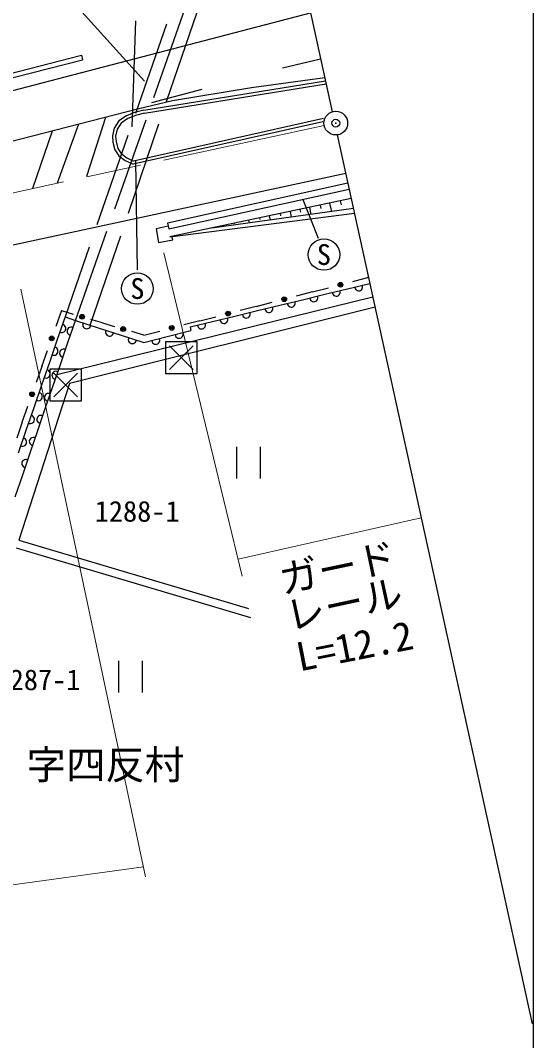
# Model space of a CAD drawing. Units: millimetres, scale not verified. Extents: x 40000 to 680000, y 20000 to 380000.
# Drawn here: x 546446 to 579000, y 239567 to 304343 of the extents above; entities that cross this region are included whole.
import ezdxf
from ezdxf.enums import TextEntityAlignment as Align

# ---------------------------------------------------------------- set-up
doc = ezdxf.new("R2010")
doc.units = ezdxf.units.MM
doc.header["$LTSCALE"] = 1000
doc.header["$PDMODE"] = 32
doc.header["$PDSIZE"] = 500
doc.linetypes.add('CHAIN', pattern=[18.5, 12, -1.5, 3.5, -1.5])
doc.linetypes.add('DASHED', pattern=[7.5, 6, -1.5])
for name, color, linetype, lineweight in [('M-BGD', 7, 'Continuous', 25), ('M-BGD-EXST', 7, 'Continuous', 25), ('M-BMK', 2, 'CHAIN', 13), ('M-BMK-SRVR', 3, 'Continuous', 25), ('M-STR-HTXT', 7, 'Continuous', 13), ('M-STR-STRC', 7, 'Continuous', 25), ('M-TTL-BAND', 7, 'Continuous', 25)]:
    doc.layers.add(name, color=color, linetype=linetype, lineweight=lineweight)
doc.layers.add('M-BMK-HTXT', color=7, linetype='Continuous')
doc.layers.add('M-OTRS', color=6, linetype='Continuous')
doc.styles.add('ＭＳ ゴシック', font='')
doc.styles.get('ＭＳ ゴシック').set_extended_font_data('MS Gothic')

msp = doc.modelspace()

# ---------------------------------------------------------------- linework, layer by layer
at = {"layer": 'M-BGD'}
for p, q in [((556650, 342199), (566224, 298535)), ((536751, 298643), (550317, 302138)), ((550317, 302138), (550391, 301848)), ((536827, 298353), (550391, 301848)), ((554271, 298652), (565792, 300504)), ((554312, 298456), (565835, 300309)), ((554271, 298652), (553684, 298500)), ((553171, 298292), (552693, 297959)), ((553267, 298115), (552839, 297817)), ((553684, 298500), (553171, 298292)), ((553747, 298310), (553267, 298115)), ((565668, 298117), (553622, 295414)), ((554312, 298456), (553747, 298310)), ((552392, 297507), (552287, 297013)), ((552693, 297959), (552392, 297507)), ((552579, 297428), (552488, 296999)), ((552839, 297817), (552579, 297428)), ((565623, 297903), (553600, 295205)), ((552287, 297013), (552316, 296619)), ((552488, 296999), (552514, 296649)), ((566544, 297076), (578921, 240627)), ((552316, 296619), (552432, 296126)), ((552432, 296126), (552691, 295745)), ((552514, 296649), (552618, 296208)), ((552618, 296208), (552839, 295884)), ((552691, 295745), (553085, 295439)), ((552839, 295884), (553189, 295611)), ((553085, 295439), (553600, 295205)), ((553189, 295611), (553622, 295414)), ((567219, 293999), (555783, 291471)), ((555854, 291104), (567300, 293629)), ((567431, 293028), (555928, 290592)), ((566814, 292636), (566761, 292886)), ((567570, 292396), (558591, 291156)), ((563644, 291854), (563569, 292210)), ((564241, 292158), (564202, 292344)), ((564899, 292028), (564805, 292472)), ((565523, 292393), (565476, 292614)), ((566198, 292207), (566085, 292743)), ((555928, 290592), (567634, 292106)), ((560971, 291485), (560935, 291653)), ((561656, 291697), (561634, 291801)), ((562303, 291669), (562247, 291930)), ((562971, 291944), (562943, 292078)), ((555822, 291268), (555065, 291107)), ((555065, 291107), (555210, 290233)), ((555783, 291471), (555854, 291104)), ((560026, 291400), (560014, 291457)), ((555210, 290233), (556108, 290411)), ((556108, 290411), (556066, 290610)), ((567185, 287302), (568611, 287648)), ((568531, 288013), (567512, 287752)), ((564965, 287099), (563946, 286838)), ((564965, 287099), (565984, 287360)), ((565760, 286956), (567185, 287302)), ((568805, 286762), (548761, 281847)), ((561399, 286185), (562418, 286446)), ((562908, 286264), (564334, 286610)), ((564334, 286610), (565760, 286956)), ((549054, 285921), (548699, 284908)), ((549054, 285921), (549799, 285697)), ((568943, 286136), (549549, 281285)), ((560057, 285572), (561483, 285918)), ((561399, 286185), (560380, 285924)), ((561483, 285918), (562908, 286264)), ((549277, 285516), (548780, 284073)), ((549277, 285516), (549941, 285299)), ((549462, 283898), (549941, 285299)), ((549941, 285299), (551388, 284828)), ((551661, 285139), (550916, 285362)), ((551661, 285139), (552405, 284915)), ((557833, 285271), (556814, 285010)), ((557206, 284880), (558631, 285226)), ((557833, 285271), (558852, 285532)), ((558631, 285226), (560057, 285572)), ((551388, 284828), (552836, 284358)), ((554267, 284357), (553522, 284580)), ((554267, 284357), (555286, 284618)), ((555765, 284269), (557247, 284650)), ((557206, 284880), (557247, 284650)), ((548780, 284073), (548283, 282630)), ((548984, 282497), (549462, 283898)), ((552836, 284358), (554283, 283887)), ((554283, 283887), (555765, 284269)), ((547809, 282375), (548165, 283388)), ((548283, 282630), (547786, 281187)), ((548505, 281097), (548984, 282497)), ((547809, 282375), (547453, 281362)), ((549549, 281285), (546345, 271351)), ((547786, 281187), (547289, 279744)), ((548026, 279696), (548505, 281097)), ((546564, 278830), (546920, 279843)), ((547289, 279744), (546792, 278301)), ((547548, 278295), (548026, 279696)), ((546564, 278830), (546208, 277817)), ((546792, 278301), (546295, 276858)), ((547069, 276894), (547548, 278295)), ((546591, 275493), (547069, 276894)), ((546112, 274092), (546591, 275493)), ((561066, 266403), (546195, 270824)), ((546345, 271351), (560907, 267009))]:
    msp.add_line(p, q, dxfattribs=at)
at = {"layer": 'M-BGD', "linetype": 'DASHED'}
for p, q in [((558172, 311199), (549277, 285516)), ((549941, 285299), (558928, 310885)), ((550867, 284998), (559636, 310629))]:
    msp.add_line(p, q, dxfattribs=at)
at = {"layer": 'M-BGD'}
for centre, radius in [((566748, 287556), 150), ((566748, 287556), 99), ((566748, 287556), 49), ((563182, 286642), 150), ((563182, 286642), 99), ((563182, 286642), 49), ((550358, 285530), 150), ((559616, 285728), 150), ((559616, 285728), 99), ((559616, 285728), 49), ((550358, 285530), 99), ((550358, 285530), 49), ((552964, 284748), 150), ((552964, 284748), 99), ((552964, 284748), 49), ((556050, 284814), 150), ((556050, 284814), 99), ((556050, 284814), 49), ((548432, 284148), 150), ((548432, 284148), 99), ((548432, 284148), 49), ((547187, 280603), 150), ((547187, 280603), 99), ((547187, 280603), 49)]:
    msp.add_circle(centre, radius, dxfattribs=at)
for centre, radius, start, end in [((566484, 287080), 250, 182.00777, 25.28155), ((567910, 287426), 250, 182.00777, 25.28155), ((563633, 286388), 250, 182.00715, 25.28272), ((565059, 286734), 250, 182.00596, 25.28337), ((560782, 285696), 250, 182.00545, 25.28159), ((562207, 286042), 250, 182.00777, 25.28155), ((549068, 284781), 258, 241.58969, 80.40719), ((550651, 285023), 257, 152.42038, 351.54101), ((557930, 285004), 250, 182.00777, 25.28155), ((559356, 285350), 250, 182.00715, 25.28272), ((549655, 284615), 252, 60.01082, 262.26818), ((552099, 284552), 257, 152.42097, 351.54043), ((556516, 284419), 258, 185.19072, 23.71598), ((553546, 284081), 257, 152.42097, 351.54043), ((555035, 284037), 258, 185.19128, 23.71486), ((548571, 283338), 258, 241.58988, 80.40487), ((549177, 283214), 252, 60.00904, 262.26995), ((548074, 281895), 258, 241.58988, 80.40487), ((548698, 281813), 252, 60.01006, 262.27114), ((547577, 280452), 258, 241.58988, 80.40487), ((548220, 280412), 252, 60.01082, 262.26818), ((547080, 279008), 258, 241.58908, 80.4078), ((547741, 279011), 252, 60.01082, 262.26818), ((546583, 277565), 258, 241.58927, 80.40548), ((547263, 277610), 252, 60.01006, 262.27114), ((546784, 276209), 252, 60.01082, 262.26818)]:
    msp.add_arc(centre, radius, start, end, dxfattribs=at)
at = {"layer": 'M-BGD-EXST'}
for p, q in [((553740, 304312), (553515, 297576)), ((553868, 288506), (553778, 295400)), ((565350, 290502), (564393, 292940)), ((557655, 283924), (555655, 283924)), ((555655, 283924), (555655, 281924)), ((557655, 281924), (557655, 283924)), ((555905, 282174), (557405, 283674)), ((555905, 283674), (557405, 282174)), ((550314, 282189), (548314, 282189)), ((548314, 282189), (548314, 280189)), ((548564, 280439), (550064, 281939)), ((548564, 281939), (550064, 280439)), ((550314, 280189), (550314, 282189)), ((555655, 281924), (557655, 281924)), ((548314, 280189), (550314, 280189)), ((560155, 277267), (560155, 275267)), ((561655, 277267), (561655, 275267)), ((552662, 263677), (552662, 261677)), ((554162, 263677), (554162, 261677))]:
    msp.add_line(p, q, dxfattribs=at)
for centre in [(565699, 289476), (553867, 287318)]:
    msp.add_circle(centre, 1000, dxfattribs=at)
at = {"layer": 'M-BMK'}
msp.add_line((537458, 291545), (565720, 297662), dxfattribs=at)
at = {"layer": 'M-BMK-SRVR'}
msp.add_circle((566453, 297821), 750, dxfattribs=at)
at = {"layer": 'M-OTRS'}
msp.add_point((566453, 297821), dxfattribs=at)
at = {"layer": 'M-STR-HTXT'}
for p, q in [((529422, 328158), (554314, 300481)), ((560511, 269059), (555537, 289579)), ((546467, 287277), (554381, 249975)), ((560250, 270135), (571877, 272752)), ((491120, 241917), (554250, 250593))]:
    msp.add_line(p, q, dxfattribs=at)
at = {"layer": 'M-STR-STRC'}
for p, q in [((543350, 299215), (564843, 304833)), ((565490, 301881), (563072, 301315)), ((565751, 300691), (561102, 300065)), ((554792, 299140), (557979, 299970)), ((561102, 300065), (556096, 299245)), ((553867, 298705), (507432, 286817)), ((556096, 299245), (553867, 298705)), ((551850, 298188), (550637, 294423)), ((550123, 297746), (548779, 294017)), ((548461, 297320), (547204, 293673)), ((567084, 294612), (518995, 284286))]:
    msp.add_line(p, q, dxfattribs=at)
at = {"layer": 'M-TTL-BAND'}
msp.add_line((579000, 20000), (579000, 370000), dxfattribs=at)

# ---------------------------------------------------------------- texts
at = {"layer": 'M-BGD-EXST', "style": 'ＭＳ ゴシック'}
for p in [(565699, 289476), (553867, 287318)]:
    msp.add_text('S', height=1320, dxfattribs=at).set_placement(p, align=Align.MIDDLE_CENTER)
at = {"layer": 'M-BMK-HTXT', "style": 'ＭＳ ゴシック'}
for s, height, p in [('1288-1', 1320, (553852, 273174)), ('1287-1', 1320, (547560, 262478)), ('字四反村', 1833, (551835, 257079))]:
    msp.add_text(s, height=height, dxfattribs=at).set_placement(p, align=Align.MIDDLE_CENTER)
at = {"layer": 'M-STR-HTXT', "style": 'ＭＳ ゴシック'}
for s, rotation, p in [('ガード', 11.889, (566559, 269596)), ('レール', 12.227, (566966, 267292)), ('L=12.2', 11.161, (567643, 264627))]:
    msp.add_text(s, height=1833, rotation=rotation, dxfattribs=at).set_placement(p, align=Align.MIDDLE_CENTER)

doc.saveas('drawing.dxf')
